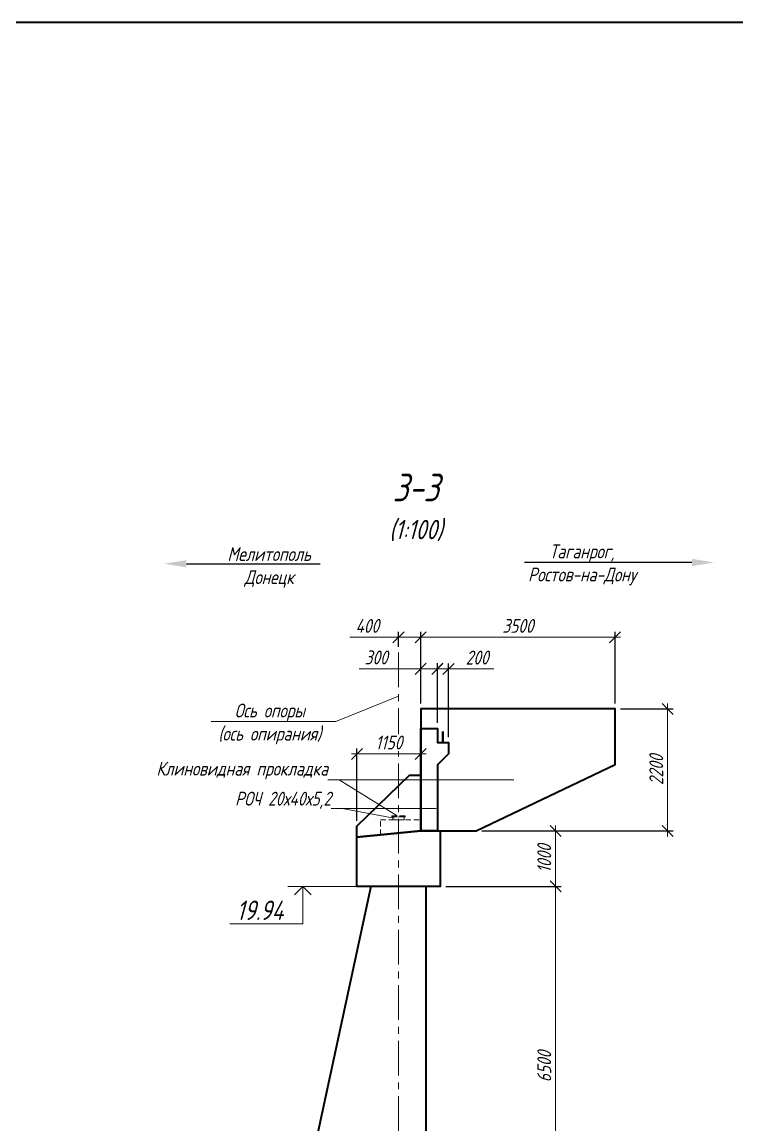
# Model space of a CAD drawing. Header units: millimetres. Extents: x 265754 to 14267433, y -6145605 to 2433772.
# Drawn here: x 7324911 to 7337790, y 840007 to 859892 of the extents above; entities that cross this region are included whole.
import ezdxf
from ezdxf import colors
from ezdxf.entities.mleader import LeaderData, LeaderLine
from ezdxf.math import Vec2, Vec3

# ---------------------------------------------------------------- set-up
doc = ezdxf.new("R2010")
doc.units = ezdxf.units.MM
doc.linetypes.add('осевая', pattern=[2, 1.25, -0.25, 0.25, -0.25])
doc.linetypes.add('Штриховая', pattern=[3, 2, -1])
for name, color, linetype, lineweight in [('1-Бетон', 106, 'Continuous', 35), ('ИС_АРМ', 1, 'Continuous', 35), ('ИС_Выноски', 3, 'Continuous', 18), ('ИС_Мвн', 3, 'Continuous', 18), ('ИС_Невид', 4, 'Штриховая', 18), ('ИС_Ось', 3, 'осевая', 18), ('ИС_Размер', 3, 'Continuous', 18), ('ИС_Размеры', 3, 'Continuous', 18), ('ИС_ТаБл', 5, 'Continuous', 35)]:
    doc.layers.add(name, color=color, linetype=linetype, lineweight=lineweight)
doc.styles.add('0', font='isocpeur.ttf', dxfattribs={"width": 0.8, "oblique": 15})
doc.styles.add('ISOCPEUR', font='isocpeur.ttf', dxfattribs={"width": 0.8, "oblique": 15, "height": 2.5})
doc.styles.add('М150', font='isocpeur.ttf', dxfattribs={"width": 0.8, "oblique": 15, "height": 375})
doc.dimstyles.new('М100', dxfattribs={"dimscale": 100, "dimtxt": 2.5, "dimasz": 2, "dimexe": 1, "dimexo": 1, "dimgap": 0.8, "dimtad": 1, "dimdec": 0, "dimzin": 0, "dimdsep": 46, "dimtxsty": '0', "dimblk": 'OBLIQUE', "dimcen": 0.09, "dimdle": 1, "dimclrd": 256, "dimclre": 256, "dimclrt": 256, "dimadec": 4, "dimazin": 0, "dimtfac": 1, "dimtdec": 0, "dimtmove": 1, "dimatfit": 2, "dimfxl": 1, "dimtolj": 1, "dimtzin": 0, "dimlwd": -1, "dimarcsym": 0})

# ---------------------------------------------------------------- blocks, each defined once
blk = doc.blocks.new('*U876')
blk.add_lwpolyline([(0, 0), (0, 200)])
at = {"layer": 'Defpoints'}
for points in [[(-9, 0), (-9, 200)], [(-8, 0), (-8, 200)], [(8, 0), (8, 200)], [(9, 0), (9, 200)]]:
    blk.add_lwpolyline(points, dxfattribs=at)
blk = doc.blocks.new('_OBLIQUE')
at = {"color": 0, "linetype": 'ByBlock', "lineweight": -2}
blk.add_line((0.5000000000000001, 0.4999999999999999), (-0.5000000000000001, -0.4999999999999999), dxfattribs=at)
blk = doc.blocks.new('*D2191')
at = {"layer": 'Defpoints', "color": 0, "transparency": 16777216}
for p in [(7333093.8907253, 845308.9258255686), (7334524.239555665, 845308.9258255686), (7332443.345074438, 844308.9023417184)]:
    blk.add_point(p, dxfattribs=at)
at = {"layer": 'ИС_Размер', "transparency": 16777216}
blk.add_line((7334524.239555665, 844208.9023417184), (7334524.239555665, 845408.9258255686), dxfattribs=at)
at = {"layer": 'ИС_Размер', "lineweight": -2, "transparency": 16777216}
for p, q in [((7333193.8907253, 845308.9258255686), (7334624.239555665, 845308.9258255686)), ((7332543.345074438, 844308.9023417184), (7334624.239555665, 844308.9023417184))]:
    blk.add_line(p, q, dxfattribs=at)
at = {"layer": 'ИС_Размер', "transparency": 16777216, "xscale": 200, "yscale": 200, "zscale": 200}
for p, rotation in [((7334524.239555665, 845308.9258255686), 90), ((7334524.239555665, 844308.9023417184), 270)]:
    blk.add_blockref('_OBLIQUE', p, dxfattribs=dict(at, rotation=rotation))
at = {"layer": 'ИС_Размер', "transparency": 16777216, "insert": (7334319.239555663, 844808.9140836413), "char_height": 250, "attachment_point": 5, "rotation": 90, "style": '0'}
blk.add_mtext('\\A1;1000', dxfattribs=at)
blk = doc.blocks.new('*D2192')
at = {"layer": 'Defpoints', "color": 0, "transparency": 16777216}
for p in [(7335593.898089475, 847508.9258255686), (7336541.860539665, 847508.9258255686), (7333093.8907253, 845308.9258255686)]:
    blk.add_point(p, dxfattribs=at)
at = {"layer": 'ИС_Размеры', "lineweight": -2, "transparency": 16777216}
for p, q in [((7335693.898089475, 847508.9258255686), (7336641.860539665, 847508.9258255686)), ((7333193.8907253, 845308.9258255686), (7336641.860539665, 845308.9258255686))]:
    blk.add_line(p, q, dxfattribs=at)
at = {"layer": 'ИС_Размеры', "transparency": 16777216}
blk.add_line((7336541.860539665, 845208.9258255686), (7336541.860539665, 847608.9258255686), dxfattribs=at)
at = {"layer": 'ИС_Размеры', "transparency": 16777216, "xscale": 200, "yscale": 200, "zscale": 200}
for p, rotation in [((7336541.860539665, 847508.9258255686), 90), ((7336541.860539665, 845308.9258255686), 270)]:
    blk.add_blockref('_OBLIQUE', p, dxfattribs=dict(at, rotation=rotation))
at = {"layer": 'ИС_Размеры', "transparency": 16777216, "insert": (7336336.860539663, 846408.9258255663), "char_height": 250, "attachment_point": 5, "rotation": 90, "style": '0'}
blk.add_mtext('\\A1;2200', dxfattribs=at)
blk = doc.blocks.new('*D2193')
at = {"layer": 'Defpoints', "color": 0, "transparency": 16777216}
for p in [(7332443.345073452, 844308.9023417184), (7334524.239555657, 844308.9023417184), (7332593.717753815, 837808.8419968395)]:
    blk.add_point(p, dxfattribs=at)
at = {"layer": 'ИС_Размер', "transparency": 16777216}
blk.add_line((7334524.239555657, 837708.8419968395), (7334524.239555657, 844408.9023417184), dxfattribs=at)
at = {"layer": 'ИС_Размер', "lineweight": -2, "transparency": 16777216}
for p, q in [((7332543.345073452, 844308.9023417184), (7334624.239555657, 844308.9023417184)), ((7332693.717753815, 837808.8419968395), (7334624.239555657, 837808.8419968395))]:
    blk.add_line(p, q, dxfattribs=at)
at = {"layer": 'ИС_Размер', "transparency": 16777216, "xscale": 200, "yscale": 200, "zscale": 200}
for p, rotation in [((7334524.239555657, 844308.9023417184), 90), ((7334524.239555657, 837808.8419968395), 270)]:
    blk.add_blockref('_OBLIQUE', p, dxfattribs=dict(at, rotation=rotation))
at = {"layer": 'ИС_Размер', "transparency": 16777216, "insert": (7334319.239555655, 841058.8721692767), "char_height": 250, "attachment_point": 5, "rotation": 90, "style": '0'}
blk.add_mtext('\\A1;6500', dxfattribs=at)
blk = doc.blocks.new('*D2199')
at = {"layer": 'Defpoints', "color": 0, "transparency": 16777216}
for p in [(7332093.898089479, 848800.3011947299), (7332093.898089476, 847508.9259715882), (7335593.898089475, 847508.9258255686)]:
    blk.add_point(p, dxfattribs=at)
at = {"layer": 'ИС_Размеры', "lineweight": -2, "transparency": 16777216}
for p, q in [((7332093.898089476, 847608.9259715882), (7332093.898089479, 848900.3011947299)), ((7335593.898089475, 847608.9258255686), (7335593.898089478, 848900.3011947235))]:
    blk.add_line(p, q, dxfattribs=at)
at = {"layer": 'ИС_Размеры', "transparency": 16777216}
blk.add_line((7335693.898089478, 848800.3011947233), (7331993.898089479, 848800.3011947301), dxfattribs=at)
at = {"layer": 'ИС_Размеры', "transparency": 16777216, "xscale": 200, "yscale": 200, "zscale": 200}
for p, rotation in [((7332093.898089479, 848800.3011947299), 179.9999999998958), ((7335593.898089478, 848800.3011947235), 359.9999999998958)]:
    blk.add_blockref('_OBLIQUE', p, dxfattribs=dict(at, rotation=rotation))
at = {"layer": 'ИС_Размеры', "transparency": 16777216, "insert": (7333843.898089478, 849005.3011947267), "char_height": 250, "attachment_point": 5, "style": '0'}
blk.add_mtext('\\A1;3500', dxfattribs=at)
blk = doc.blocks.new('*D2200')
at = {"layer": 'Defpoints', "color": 0, "transparency": 16777216}
for p in [(7332593.900268448, 848228.7523649987), (7332393.900268446, 847156.1631450679), (7332593.900268445, 846900.1643888094)]:
    blk.add_point(p, dxfattribs=at)
at = {"layer": 'ИС_Размеры', "lineweight": -2, "transparency": 16777216}
for p, q in [((7332393.900268446, 847256.1631450679), (7332393.900268448, 848328.752364999)), ((7332593.900268445, 847000.1643888094), (7332593.900268448, 848328.7523649987))]:
    blk.add_line(p, q, dxfattribs=at)
at = {"layer": 'ИС_Размеры', "transparency": 16777216}
for p, q in [((7332293.900268448, 848228.7523649993), (7332693.900268448, 848228.7523649986)), ((7333412.57974136, 848228.7523649972), (7332593.900268448, 848228.7523649987))]:
    blk.add_line(p, q, dxfattribs=at)
at = {"layer": 'ИС_Размеры', "transparency": 16777216, "xscale": 200, "yscale": 200, "zscale": 200}
for p, rotation in [((7332393.900268448, 848228.752364999), 179.9999999998958), ((7332593.900268448, 848228.7523649987), 359.9999999998958)]:
    blk.add_blockref('_OBLIQUE', p, dxfattribs=dict(at, rotation=rotation))
at = {"layer": 'ИС_Размеры', "transparency": 16777216, "insert": (7333109.086092305, 848433.7523649978), "char_height": 250, "attachment_point": 5, "style": '0'}
blk.add_mtext('\\A1;200', dxfattribs=at)
blk = doc.blocks.new('*D2201')
at = {"layer": 'Defpoints', "color": 0, "transparency": 16777216}
for p in [(7332093.898089477, 848231.8177049722), (7332093.898089475, 847508.9258255685), (7332393.900268446, 847156.1631450679)]:
    blk.add_point(p, dxfattribs=at)
at = {"layer": 'ИС_Размеры', "lineweight": -2, "transparency": 16777216}
for p, q in [((7332093.898089475, 847608.9258255685), (7332093.898089477, 848331.8177049722)), ((7332393.900268446, 847256.1631450679), (7332393.900268448, 848331.8177049716))]:
    blk.add_line(p, q, dxfattribs=at)
at = {"layer": 'ИС_Размеры', "transparency": 16777216}
for p, q in [((7330986.837007808, 848231.8177049742), (7332093.898089477, 848231.8177049722)), ((7332493.900268448, 848231.8177049715), (7331993.898089477, 848231.8177049725))]:
    blk.add_line(p, q, dxfattribs=at)
at = {"layer": 'ИС_Размеры', "transparency": 16777216, "xscale": 200, "yscale": 200, "zscale": 200}
for p, rotation in [((7332093.898089477, 848231.8177049722), 179.9999999998958), ((7332393.900268448, 848231.8177049716), 359.9999999998958)]:
    blk.add_blockref('_OBLIQUE', p, dxfattribs=dict(at, rotation=rotation))
at = {"layer": 'ИС_Размеры', "transparency": 16777216, "insert": (7331290.330656863, 848436.8177049737), "char_height": 250, "attachment_point": 5, "style": '0'}
blk.add_mtext('\\A1;300', dxfattribs=at)
blk = doc.blocks.new('*D2202')
at = {"layer": 'Defpoints', "color": 0, "transparency": 16777216}
for p in [(7331693.717753812, 848800.3011947306), (7331693.717753811, 848524.7033023797), (7332093.898089476, 847508.9259715882)]:
    blk.add_point(p, dxfattribs=at)
at = {"layer": 'ИС_Размеры', "lineweight": -2, "transparency": 16777216}
for p, q in [((7331693.717753811, 848624.7033023797), (7331693.717753812, 848900.3011947306)), ((7332093.898089476, 847608.9259715882), (7332093.898089479, 848900.3011947299))]:
    blk.add_line(p, q, dxfattribs=at)
at = {"layer": 'ИС_Размеры', "transparency": 16777216}
for p, q in [((7330816.136853897, 848800.3011947322), (7331693.717753812, 848800.3011947306)), ((7332193.898089479, 848800.3011947296), (7331593.717753812, 848800.3011947308))]:
    blk.add_line(p, q, dxfattribs=at)
at = {"layer": 'ИС_Размеры', "transparency": 16777216, "xscale": 200, "yscale": 200, "zscale": 200}
for p, rotation in [((7331693.717753812, 848800.3011947306), 179.9999999998958), ((7332093.898089479, 848800.3011947299), 359.9999999998958)]:
    blk.add_blockref('_OBLIQUE', p, dxfattribs=dict(at, rotation=rotation))
at = {"layer": 'ИС_Размеры', "transparency": 16777216, "insert": (7331129.630502951, 849005.3011947316), "char_height": 250, "attachment_point": 5, "style": '0'}
blk.add_mtext('\\A1;400', dxfattribs=at)
blk = doc.blocks.new('*D2204')
at = {"layer": 'Defpoints', "color": 0, "transparency": 16777216}
for p in [(7330944.221863389, 846697.4666533553), (7332093.863834171, 846308.923506414), (7330944.221863386, 845391.9775997779)]:
    blk.add_point(p, dxfattribs=at)
at = {"layer": 'ИС_Размеры', "lineweight": -2, "transparency": 16777216}
for p, q in [((7330944.221863386, 845491.9775997779), (7330944.221863389, 846797.4666533553)), ((7332093.863834171, 846408.923506414), (7332093.863834172, 846797.4666533532))]:
    blk.add_line(p, q, dxfattribs=at)
at = {"layer": 'ИС_Размеры', "transparency": 16777216}
blk.add_line((7332193.863834172, 846697.466653353), (7330844.221863389, 846697.4666533555), dxfattribs=at)
at = {"layer": 'ИС_Размеры', "transparency": 16777216, "xscale": 200, "yscale": 200, "zscale": 200}
for p, rotation in [((7330944.221863389, 846697.4666533553), 179.9999999998958), ((7332093.863834172, 846697.4666533532), 359.9999999998958)]:
    blk.add_blockref('_OBLIQUE', p, dxfattribs=dict(at, rotation=rotation))
at = {"layer": 'ИС_Размеры', "transparency": 16777216, "insert": (7331519.042848781, 846902.4666533542), "char_height": 250, "attachment_point": 5, "style": '0', "bg_fill": 3, "box_fill_scale": 1.1, "bg_fill_color": 256, "bg_fill_true_color": 13158600, "bg_fill_transparency": 0}
blk.add_mtext('\\A1;1150', dxfattribs=at)
blk = doc.blocks.new('_None')
blk = doc.blocks.new('_Open90')
at = {"color": 0, "linetype": 'ByBlock', "lineweight": -2}
for p, q in [((0, 0), (-1, 0)), ((-0.5, 0.5), (0, 0)), ((0, 0), (-0.5, -0.5))]:
    blk.add_line(p, q, dxfattribs=at)

msp = doc.modelspace()

# ---------------------------------------------------------------- linework, layer by layer
at = {"layer": '1-Бетон'}
for points in [[(7266394.401726603, 859892.3616114937), (7352902.10874448, 859892.3616114937), (7352902.10874448, 771391.9934411496), (7266394.401726603, 771391.9934411496)], [(7332093.890679443, 845308.9235117015), (7332093.90082967, 847156.1631450679), (7332393.900268445, 847156.1631450679), (7332393.900268445, 846900.1643888094), (7332593.900268444, 846900.1643888094), (7332593.900268445, 846700.1643888094), (7332393.900268445, 846500.1643888092), (7332393.900268444, 845308.9249343813)], [(7332093.890679443, 845308.9235117015), (7330944.221863386, 845193.9023431087), (7330944.221863386, 845393.9023422695), (7331893.894420831, 846312.923506414), (7332093.863834172, 846312.923506414)], [(7330944.221863386, 845193.9023431087), (7332093.890679443, 845308.9235117015), (7332443.345073448, 845308.9243202923), (7332443.345073448, 844308.902341718), (7330944.221863386, 844308.902341718)]]:
    msp.add_lwpolyline(points, close=True, dxfattribs=at)
for points in [[(7332093.890679443, 845308.9235117015), (7333093.890725296, 845308.9258255681), (7335593.898089475, 846508.9258255686), (7335593.898089475, 847508.9258255686), (7332093.898089475, 847508.9258255685), (7332093.890679443, 845308.9235117015)], [(7331193.717753811, 844305.2034941935), (7329794.317414829, 837808.8591766818), (7332194.31741444, 837808.9023417179), (7332193.783468418, 844308.902341718), (7331193.783468418, 844308.902341718)]]:
    msp.add_lwpolyline(points, dxfattribs=at)
at = {"layer": 'ИС_Невид', "ltscale": 50}
for points in [[(7331573.716773215, 845560.9283603058), (7331813.716772926, 845560.9165914375), (7331813.717753666, 845580.9165914134), (7331573.717753954, 845580.9283602819)], [(7331593.585907392, 845508.9273859216), (7331793.585907152, 845508.9175785313), (7331793.588457073, 845560.9175784687), (7331593.588457313, 845560.9273858591)], [(7332093.890679443, 845308.9235117015), (7331367.543730659, 845236.2548887718), (7331367.543730659, 845508.9352397323), (7332093.950004075, 845508.9054426955)]]:
    msp.add_lwpolyline(points, close=True, dxfattribs=at)
at = {"layer": 'ИС_Ось', "ltscale": 500}
msp.add_line((7331693.717753811, 848524.7033023797), (7331693.717753811, 830049.6284609359), dxfattribs=at)
at = {"layer": 'ИС_Размер', "color": 1, "ltscale": 65.21739000000001}
msp.add_line((7330944.221863386, 844308.902341718), (7329698.008372069, 844308.9023417184), dxfattribs=at)

# ---------------------------------------------------------------- block references
at = {"layer": 'ИС_АРМ'}
msp.add_blockref('*U876', (7332492.471203235, 846900.1643888094), dxfattribs=at)

# ---------------------------------------------------------------- texts
at = {"layer": 'ИС_ТаБл', "color": 1, "insert": (7332006.465579614, 851725.4836410973, 103864.5990248861), "char_height": 1000, "attachment_point": 5, "style": 'М150'}
msp.add_mtext('{\\H0.7x;\\P\\pxsm1;\\H0.71429x;3-3\\P\\H0.7x;(1:100)}', dxfattribs=at)

# ---------------------------------------------------------------- dimensions: what is measured, and where the dimension line sits
at = {"layer": 'ИС_Размер'}
for base, p1, p2, picture, middle in [((7334524.239555665, 845308.9258255686), (7332443.345074435, 844308.902341718), (7333093.890725296, 845308.9258255681), '*D2191', (7334319.239555663, 844808.9140836413)), ((7334524.239555657, 844308.9023417184), (7332593.717753811, 837808.841996839), (7332443.345073448, 844308.902341718), '*D2193', (7334319.239555655, 841058.8721692767))]:
    dim = msp.add_linear_dim(base=base, p1=p1, p2=p2, angle=90, dimstyle='М100', dxfattribs=at)
    dim.commit()
    dim.dimension.update_dxf_attribs({"geometry": picture, "text_midpoint": middle})
at = {"layer": 'ИС_Размеры'}
for base, p1, p2, picture, middle in [((7331693.717753812, 848800.3011947306), (7332093.898089476, 847508.9259715882), (7331693.717753811, 848524.7033023797), '*D2202', (7331129.630502951, 848715.7270966326)), ((7332093.898089477, 848231.8177049722), (7332393.900268446, 847156.1631450679), (7332093.898089475, 847508.9258255685), '*D2201', (7331290.330656863, 848384.7617766663))]:
    dim = msp.add_linear_dim(base=base, p1=p1, p2=p2, angle=179.9999999998958, dimstyle='М100', dxfattribs=at)
    dim.commit()
    dim.dimension.update_dxf_attribs({"geometry": picture, "text_midpoint": middle, "dimtype": 160})
for base, p1, p2, angle, picture, middle in [((7332093.898089479, 848800.3011947299), (7335593.898089475, 847508.9258255686), (7332093.898089476, 847508.9259715882), 179.9999999998958, '*D2199', (7333843.898089478, 849005.3011947267)), ((7336541.860539665, 847508.9258255686), (7333093.890725296, 845308.9258255681), (7335593.898089471, 847508.9258255681), 90, '*D2192', (7336336.860539663, 846408.9258255663))]:
    dim = msp.add_linear_dim(base=base, p1=p1, p2=p2, angle=angle, dimstyle='М100', dxfattribs=at)
    dim.commit()
    dim.dimension.update_dxf_attribs({"geometry": picture, "text_midpoint": middle})
at = {"layer": 'ИС_Размеры', "color": 172}
dim = msp.add_linear_dim(base=(7332593.900268448, 848228.7523649987), p1=(7332393.900268446, 847156.1631450679), p2=(7332593.900268445, 846900.1643888094), angle=179.9999999998958, dimstyle='М100', dxfattribs=at)
dim.commit()
dim.dimension.update_dxf_attribs({"geometry": '*D2200', "text_midpoint": (7333109.086092304, 847927.3556608772), "dimtype": 160})

# ---------------------------------------------------------------- leaders
at = {"layer": 'ИС_Выноски'}
ml = msp.add_multileader_mtext('Standard', dxfattribs=at)
ml.set_content('Ось трассы', color=256, style='ISOCPEUR')
ml.set_leader_properties(color=256, linetype='ByLayer', lineweight=-1)
ml.set_arrow_properties(name='NONE')
ml.build(insert=Vec2(0, 0))
ml.multileader.update_dxf_attribs({"text_left_attachment_type": 6, "text_right_attachment_type": 6, "dogleg_length": 0.36, "arrow_head_size": 300, "scale": 50})
ctx = ml.context
ctx.base_point, ctx.scale, ctx.char_height, ctx.arrow_head_size, ctx.landing_gap_size, ctx.plane_origin, ctx.plane_x_axis, ctx.plane_y_axis = Vec3(7289252.156269138, 848105.9834649268), 50, 250, 300, 4.5, Vec3(7297816.363258839, 842407.0258727183), Vec3(1, 2.449293598294706e-16), Vec3(-2.449293598294706e-16, 1)
ctx.left_attachment, ctx.right_attachment, ctx.text_align_type = 6, 6, 1
notes = []
notes.append((ctx, [(1, (1, 1, 0), (7290748.403998696, 848105.9834649268), (-1, -2.449293598294706e-16), 40.26043145061703, [(1, [(7290748.403998696, 847908.0352790657)], 0, [])])]))
ctx.mtext.insert, ctx.mtext.text_direction, ctx.mtext.rotation, ctx.mtext.width, ctx.mtext.alignment, ctx.mtext.flow_direction = Vec3(7289980.149918192, 848430.9834649268), Vec3(1, 2.449293598294706e-16), 2.449293598294706e-16, 2049.625883680768, 2, 5
at = {"layer": 'ИС_Мвн'}
ml = msp.add_multileader_mtext('Standard', dxfattribs=at)
ml.set_content('Мелитополь\\PДонецк', color=256, style='0')
ml.set_leader_properties(color=3)
ml.build(insert=Vec2(0, 0))
ml.multileader.update_dxf_attribs({"text_left_attachment_type": 6, "text_right_attachment_type": 6, "dogleg_length": 0.05, "arrow_head_size": 400, "scale": 200})
ctx = ml.context
ctx.base_point, ctx.scale, ctx.char_height, ctx.arrow_head_size, ctx.landing_gap_size, ctx.plane_origin = Vec3(7328599.735449905, 850125.5920225764), 200, 250, 400, 9, Vec3(7330295.564744635, 850125.5920225764)
ctx.left_attachment, ctx.right_attachment, ctx.text_align_type = 6, 6, 1
notes.append((ctx, [(1, (1, 1, 0), (7328594.735449905, 850125.5920225764), (1, 0), 5, [(0, [(7327471.299405737, 850125.5920225764)], 0, [])])]))
ctx.mtext.insert, ctx.mtext.alignment, ctx.mtext.flow_direction = Vec3(7329362.229098959, 850425.5920225764), 2, 5
ml = msp.add_multileader_mtext('Standard', dxfattribs=at)
ml.set_content('Таганрог,\\PРостов-на-Дону', color=256, style='0')
ml.set_leader_properties(color=3)
ml.build(insert=Vec2(0, 0))
ml.multileader.update_dxf_attribs({"text_left_attachment_type": 6, "text_right_attachment_type": 6, "dogleg_length": 0.05, "arrow_head_size": 400, "scale": 200})
ctx = ml.context
ctx.base_point, ctx.scale, ctx.char_height, ctx.arrow_head_size, ctx.landing_gap_size, ctx.plane_origin = Vec3(7333883.63673299, 850148.1358397901), 200, 250, 400, 9, Vec3(7333918.922971666, 850148.1358397901)
ctx.left_attachment, ctx.right_attachment, ctx.text_align_type = 6, 6, 1
notes.append((ctx, [(1, (1, 1, 0), (7336120.899897503, 850148.1358397901), (-1, 0), 5, [(0, [(7337380.010722632, 850148.1358397901)], 0, [])])]))
ctx.mtext.insert, ctx.mtext.alignment, ctx.mtext.flow_direction = Vec3(7334999.768315246, 850473.1358397901), 2, 5
at = {"layer": 'ИС_Размер', "color": 1, "ltscale": 65.21739000000001}
ml = msp.add_multileader_mtext('Standard', dxfattribs=at)
ml.set_content('19.94', color=4, style='0')
ml.set_leader_properties(color=256, linetype='ByLayer', lineweight=-1)
ml.set_arrow_properties(name='OPEN90')
ml.build(insert=Vec2(0, 0))
ml.multileader.update_dxf_attribs({"text_left_attachment_type": 6, "text_right_attachment_type": 6, "dogleg_length": 2, "arrow_head_size": 300, "scale": 100})
ctx = ml.context
ctx.base_point, ctx.scale, ctx.char_height, ctx.arrow_head_size, ctx.landing_gap_size, ctx.plane_origin = Vec3(7328741.284459451, 843632.1283903124), 100, 350, 300, 0, Vec3(7329967.472451251, 844308.9023417453)
ctx.left_attachment, ctx.right_attachment, ctx.text_align_type = 6, 6, 2
notes.append((ctx, [(1, (1, 1, 0), (7329967.472451251, 843632.1283903124), (-1, 0), 348.4057744489983, [(0, [(7329967.472451251, 844308.9023417453)], 0, [])])]))
ctx.mtext.insert, ctx.mtext.alignment, ctx.mtext.flow_direction = Vec3(7329619.066676802, 844052.1283903124), 3, 5
for ctx, leaders in notes:
    for number, flags, end, landing, length, lines in leaders:
        leader = LeaderData()
        leader.index, (leader.has_last_leader_line, leader.has_dogleg_vector, leader.attachment_direction) = number, flags
        leader.last_leader_point, leader.dogleg_vector, leader.dogleg_length = Vec3(end), Vec3(landing), length
        for number, points, colour, breaks in lines:
            line = LeaderLine()
            line.index, line.vertices, line.color, line.breaks = number, Vec3.list(points), colors.encode_raw_color(colour), breaks
            leader.lines.append(line)
        ctx.leaders.append(leader)

# ---------------------------------------------------------------- next in the draw order: dimensions: what is measured, and where the dimension line sits
at = {"layer": 'ИС_Размеры'}
dim = msp.add_linear_dim(base=(7330944.221863389, 846697.4666533553), p1=(7332093.863834171, 846308.923506414), p2=(7330944.221863386, 845391.9775997779), angle=179.9999999998958, dimstyle='М100', override={"dimtfill": 1}, dxfattribs=at)
dim.commit()
dim.dimension.update_dxf_attribs({"geometry": '*D2204', "text_midpoint": (7331519.042848781, 846902.4666533542)})

# ---------------------------------------------------------------- next in the draw order: leaders
ml = msp.add_multileader_mtext('Standard', dxfattribs=at)
ml.set_content('Ось опоры\\P(ось опирания)', color=4, style='0')
ml.set_leader_properties(color=256, linetype='ByLayer', lineweight=-1)
ml.set_arrow_properties(name='NONE')
ml.build(insert=Vec2(0, 0))
ml.multileader.update_dxf_attribs({"text_left_attachment_type": 6, "text_right_attachment_type": 6, "dogleg_length": 2, "arrow_head_size": 200, "scale": 100})
ctx = ml.context
ctx.base_point, ctx.scale, ctx.char_height, ctx.arrow_head_size, ctx.landing_gap_size, ctx.plane_origin, ctx.plane_x_axis, ctx.plane_y_axis = Vec3(7328383.391733021, 847279.298805448), 100, 250, 200, 0, Vec3(7331709.183518887, 846532.3997782619), Vec3(1, -1.962198916003201e-12), Vec3(1.962198916003201e-12, 1)
ctx.left_attachment, ctx.right_attachment, ctx.text_align_type = 6, 6, 1
notes = []
notes.append((ctx, [(0, (1, 1, 0), (7330564.353627345, 847279.2988054438), (-1, 1.962198916003201e-12), 200, [(0, [(7331693.717753811, 847735.8996975466)], 0, [])])]))
ctx.mtext.insert, ctx.mtext.text_direction, ctx.mtext.rotation, ctx.mtext.alignment, ctx.mtext.flow_direction = Vec3(7329373.872680184, 847604.298805446), Vec3(1, -1.962198916003201e-12), 6.283185307177624, 2, 5
ml = msp.add_multileader_mtext('Standard', dxfattribs=at)
ml.set_content('Клиновидная прокладка', color=4, style='0')
ml.set_leader_properties(color=256, linetype='ByLayer', lineweight=-1)
ml.set_arrow_properties(name='NONE')
ml.build(insert=Vec2(0, 0))
ml.multileader.update_dxf_attribs({"text_left_attachment_type": 6, "text_right_attachment_type": 6, "dogleg_length": 2, "arrow_head_size": 200, "scale": 100})
ctx = ml.context
ctx.base_point, ctx.scale, ctx.char_height, ctx.arrow_head_size, ctx.landing_gap_size, ctx.plane_origin, ctx.plane_x_axis, ctx.plane_y_axis = Vec3(7327394.963891338, 846231.4160701956), 100, 250, 200, 0, Vec3(7331667.552497833, 845582.1093424833), Vec3(1, -1.962198916003201e-12), Vec3(1.962198916003201e-12, 1)
ctx.left_attachment, ctx.right_attachment, ctx.text_align_type = 6, 6, 2
notes.append((ctx, [(0, (1, 1, 0), (7330621.951189445, 846231.4160701893), (-1, 1.962198916003201e-12), 200, [(0, [(7331667.552497833, 845582.1093424833)], 0, [])])]))
ctx.mtext.insert, ctx.mtext.text_direction, ctx.mtext.rotation, ctx.mtext.alignment, ctx.mtext.flow_direction = Vec3(7330421.951189446, 846556.4160701897), Vec3(1, -1.962198916003201e-12), 6.283185307177624, 3, 5
ml = msp.add_multileader_mtext('Standard', dxfattribs=at)
ml.set_content('РОЧ 20х40х5,2', color=4, style='0')
ml.set_leader_properties(color=256, linetype='ByLayer', lineweight=-1)
ml.set_arrow_properties(name='NONE')
ml.build(insert=Vec2(0, 0))
ml.multileader.update_dxf_attribs({"text_left_attachment_type": 6, "text_right_attachment_type": 6, "dogleg_length": 2, "arrow_head_size": 200, "scale": 100})
ctx = ml.context
ctx.base_point, ctx.scale, ctx.char_height, ctx.arrow_head_size, ctx.landing_gap_size, ctx.plane_origin, ctx.plane_x_axis, ctx.plane_y_axis = Vec3(7328345.698761067, 845715.0116487879), 100, 250, 200, 0, Vec3(7331615.614769273, 845539.8906486846), Vec3(1, -1.962198916003201e-12), Vec3(1.962198916003201e-12, 1)
ctx.left_attachment, ctx.right_attachment, ctx.text_align_type = 6, 6, 2
notes.append((ctx, [(0, (1, 1, 0), (7330677.430170849, 845715.0116487833), (-1, 1.962198916003201e-12), 200, [(0, [(7331615.614769273, 845539.8906486846)], 0, [])])]))
ctx.mtext.insert, ctx.mtext.text_direction, ctx.mtext.rotation, ctx.mtext.alignment, ctx.mtext.flow_direction = Vec3(7330477.43017085, 846015.0116487837), Vec3(1, -1.962198916003201e-12), 6.283185307177624, 3, 5
for ctx, leaders in notes:
    for number, flags, end, landing, length, lines in leaders:
        leader = LeaderData()
        leader.index, (leader.has_last_leader_line, leader.has_dogleg_vector, leader.attachment_direction) = number, flags
        leader.last_leader_point, leader.dogleg_vector, leader.dogleg_length = Vec3(end), Vec3(landing), length
        for number, points, colour, breaks in lines:
            line = LeaderLine()
            line.index, line.vertices, line.color, line.breaks = number, Vec3.list(points), colors.encode_raw_color(colour), breaks
            leader.lines.append(line)
        ctx.leaders.append(leader)

doc.saveas('drawing.dxf')
